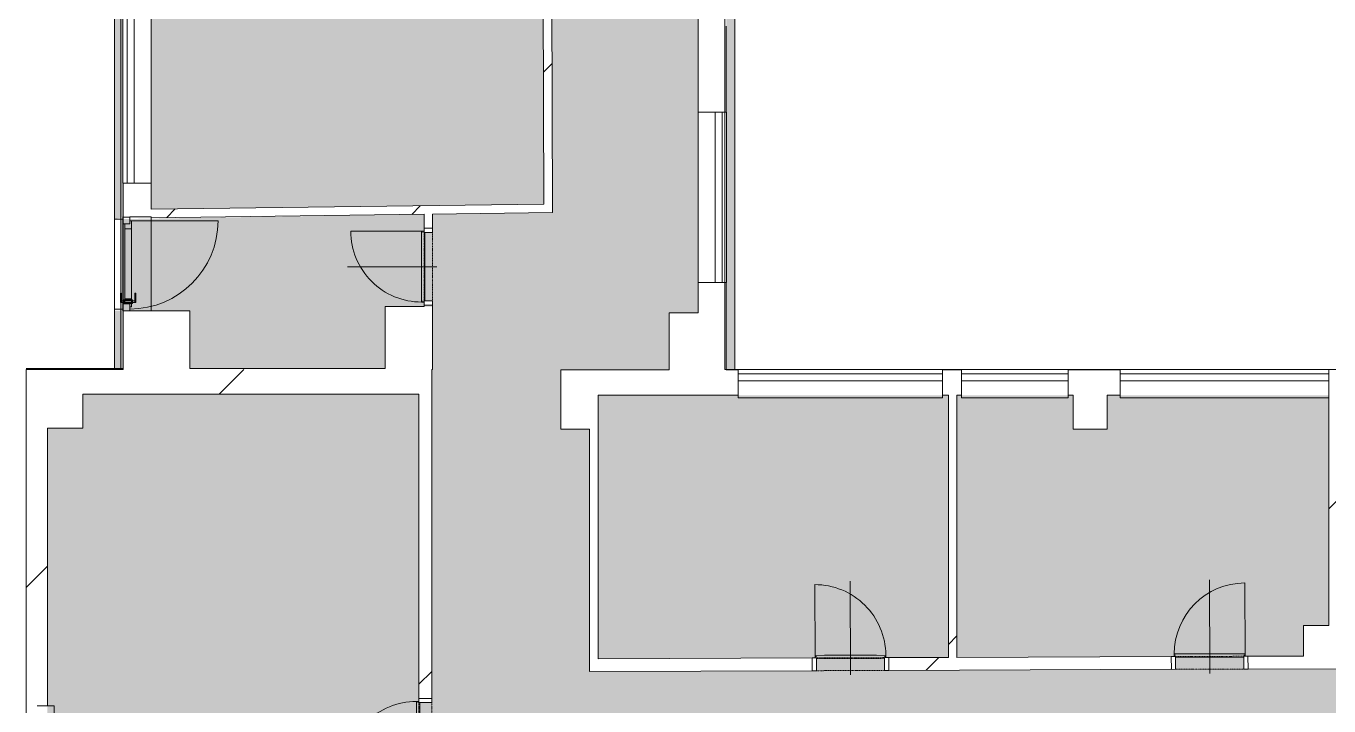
# Model space of a CAD drawing. Header units: millimetres. Extents: x 46521 to 262603, y -45352 to 20466.
# Drawn here: x 127198 to 142488, y -20089 to -12112 of the extents above; entities that cross this region are included whole.
import ezdxf

# ---------------------------------------------------------------- set-up
doc = ezdxf.new("R2010")
doc.units = ezdxf.units.MM
doc.linetypes.add('Čerchovaná se dvěma tečkami', pattern=[2.59, 1, -0.53, 0, -0.53, 0, -0.53])
for name, color, linetype, lineweight in [('A-DETL-GENF', 92, 'Continuous', 13), ('A-DETL-THIN', 151, 'Continuous', 13), ('A-DOOR', 31, 'Continuous', 13), ('A-DOOR-FRAM', 31, 'Continuous', 9), ('A-FLOR', 192, 'Continuous', 13), ('A-GENM', 13, 'Continuous', 13), ('A-GLAZ', 151, 'Continuous', 13), ('A-GLAZ-SILL', 1, 'Continuous', 13), ('A-WALL', 113, 'Continuous', 13), ('A-WALL-PATT', 111, 'Continuous', 9), ('S-COLS', 52, 'Continuous', 13)]:
    doc.layers.add(name, color=color, linetype=linetype, lineweight=lineweight)
pattern_1 = [(45, (128653, 0), (-7184.2, 7184.2), []), (45, (131527, -3e-12), (-7184.2, 7184.2), []), (45, (137274, -7e-12), (-4310.5, 10058), [4064, -2032, 67.1, -1964.9])]
pattern_2 = [(45, (128653, 0), (-7184, 7184), []), (45, (131527, 0), (-7184, 7184), []), (45, (137274, 0), (-4310.5, 10058), [4064, -2032, 67, -1965])]

# ---------------------------------------------------------------- blocks, each defined once
blk = doc.blocks.new('OKNO_4k_ - OKNO_4k_4000x1460-1966617-Mapka _ závislý 15')
at = {"layer": 'A-GLAZ', "lineweight": 9}
for p, q in [((-2000, 166), (2000, 166)), ((-2000, 115), (-2000, 166)), ((2000, 166), (2000, 115)), ((2000, 115), (-2000, 115)), ((-2000, 115), (2000, 115)), ((-2000, 35), (-2000, 115)), ((2000, 35), (-2000, 35)), ((2000, 115), (2000, 35))]:
    blk.add_line(p, q, dxfattribs=at)
blk = doc.blocks.new('OKNO_dvere vchod_1k_nadsvetlik - vstupni dvere 1100_2435-971794-Mapka _ závislý 15')
at = {"layer": 'A-GLAZ', "lineweight": 9}
for p, q in [((-995, -85), (-995, 950)), ((-1040, -85), (-960, -85)), ((-1040, -165), (-1040, -85)), ((-995, -65), (-900, -65)), ((-995, -85), (-995, -65)), ((-995, -65), (-995, -85)), ((-900, -65), (-995, -65)), ((-960, -85), (-995, -85)), ((-960, -145), (-960, -85)), ((-960, -85), (-960, -165)), ((-900, -145), (-960, -145)), ((-900, -65), (-900, -145)), ((-80, -65), (-900, -65)), ((-900, -145), (-80, -145)), ((-147, -15), (-37, -15)), ((-37, -15), (-147, -15)), ((-147, -15), (-147, -28)), ((-147, -28), (-147, -15)), ((-147, -28), (-37, -28)), ((-37, -28), (-147, -28)), ((-80, -65), (15, -65)), ((-80, -145), (-80, -65)), ((15, -65), (-80, -65)), ((-20, -145), (-80, -145)), ((-70, -55), (-70, -155)), ((-24, -55), (-70, -55)), ((-24, -55), (-70, -55)), ((-24, -55), (-70, -55)), ((-24, -55), (-70, -55)), ((-57, -28), (-57, -182)), ((-37, -28), (-57, -28)), ((-37, -28), (-57, -28)), ((-51, -55), (-43, -55)), ((-51, -55), (-43, -55)), ((-37, -15), (-37, -28)), ((-37, -15), (-37, -28)), ((-37, -182), (-37, -28)), ((-24, -155), (-24, -55)), ((-24, -84), (-24, -55)), ((15, -85), (-20, -85)), ((-20, -85), (-20, -145)), ((-20, -85), (60, -85)), ((-20, -165), (-20, -85)), ((15, -65), (15, -85)), ((15, -65), (15, -85)), ((60, -85), (60, -165)), ((-1040, -164), (-1035, -164)), ((-1040, -166), (-1040, -164)), ((-960, -165), (-1040, -165)), ((-1035, -166), (-1040, -166)), ((-1035, -164), (-1035, -166)), ((-960, -165), (-20, -165)), ((-147, -182), (-37, -182)), ((-37, -182), (-147, -182)), ((-147, -195), (-147, -182)), ((-147, -182), (-147, -195)), ((-147, -195), (-37, -195)), ((-37, -195), (-147, -195)), ((-70, -155), (-24, -155)), ((-70, -155), (-24, -155)), ((-70, -155), (-24, -155)), ((-70, -155), (-24, -155)), ((-57, -182), (-37, -182)), ((-57, -182), (-37, -182)), ((-43, -155), (-51, -155)), ((-43, -155), (-51, -155)), ((-37, -182), (-37, -195)), ((-37, -182), (-37, -195)), ((60, -165), (-20, -165)), ((55, -164), (60, -164)), ((55, -166), (55, -164)), ((60, -166), (55, -166)), ((60, -164), (60, -166))]:
    blk.add_line(p, q, dxfattribs=at)
blk.add_arc((-995, -85), 1035, 360, 90, dxfattribs=at)
at = {"layer": 'A-GLAZ-SILL', "lineweight": 9}
blk.add_line((-1040, 165), (60, 165), dxfattribs=at)
blk = doc.blocks.new('DVERE_1k_oblozka - DD03_01_800x1970_koupelna-1549491-Mapka _ závislý 15')
at = {"layer": 'A-DOOR', "lineweight": 9}
for p, q in [((-450, 53), (-400, 53)), ((-450, -47), (-450, 53)), ((-400, 53), (-400, -47)), ((0, 103), (0, -947)), ((400, 53), (450, 53)), ((400, -47), (400, 53)), ((450, 53), (450, -47)), ((-400, -47), (-450, -47)), ((-415, -47), (-415, -907)), ((-415, -62), (-400, -62)), ((-415, -77), (-415, -62)), ((415, -77), (-415, -77)), ((-400, -37), (400, -37)), ((305, -77), (-305, -77)), ((450, -47), (400, -47)), ((400, -62), (415, -62)), ((415, -77), (415, -47)), ((415, -62), (415, -77))]:
    blk.add_line(p, q, dxfattribs=at)
at = {"layer": 'A-DOOR', "linetype": 'Čerchovaná se dvěma tečkami', "lineweight": 9}
for p, q in [((-400, 53), (400, 53)), ((-400, -47), (400, -47))]:
    blk.add_line(p, q, dxfattribs=at)
at = {"layer": 'A-DOOR', "lineweight": 9}
blk.add_arc((-415, -77), 830, 270, 0, dxfattribs=at)
at = {"layer": 'A-DOOR-FRAM'}
for p, q in [((-450, 53), (-400, 53)), ((-400, 53), (-400, -47)), ((400, -47), (400, 53)), ((450, 53), (400, 53)), ((-400, -47), (-450, -47)), ((400, -47), (450, -47))]:
    blk.add_line(p, q, dxfattribs=at)
blk = doc.blocks.new('DVERE_1k_oblozka - DD03_01_800x1970_koupelna-1549493-Mapka _ závislý 15')
at = {"layer": 'A-DOOR', "lineweight": 9}
for p, q in [((-415, 72), (-415, 932)), ((0, -128), (0, 972)), ((-400, 72), (-450, 72)), ((-450, 72), (-450, -78)), ((415, 102), (-415, 102)), ((-415, 102), (-415, 87)), ((-415, 87), (-400, 87)), ((-400, -78), (-400, 72)), ((-400, 62), (400, 62)), ((305, 102), (-305, 102)), ((400, 87), (415, 87)), ((450, 72), (400, 72)), ((400, 72), (400, -78)), ((415, 87), (415, 102)), ((415, 102), (415, 72)), ((450, -78), (450, 72)), ((-450, -78), (-400, -78)), ((400, -78), (450, -78))]:
    blk.add_line(p, q, dxfattribs=at)
at = {"layer": 'A-DOOR', "linetype": 'Čerchovaná se dvěma tečkami', "lineweight": 9}
for p, q in [((-400, 72), (400, 72)), ((-400, -78), (400, -78))]:
    blk.add_line(p, q, dxfattribs=at)
at = {"layer": 'A-DOOR', "lineweight": 9}
blk.add_arc((-415, 102), 830, 360, 90, dxfattribs=at)
at = {"layer": 'A-DOOR-FRAM'}
for p, q in [((-400, 72), (-450, 72)), ((-400, -78), (-400, 72)), ((400, 72), (400, -78)), ((400, 72), (450, 72)), ((-450, -78), (-400, -78)), ((450, -78), (400, -78))]:
    blk.add_line(p, q, dxfattribs=at)
blk = doc.blocks.new('DVERE_1k_oblozka - DD03_01_800x1970_koupelna-1549494-Mapka _ závislý 15')
at = {"layer": 'A-DOOR', "lineweight": 9}
for p, q in [((-450, 78), (-400, 78)), ((-450, -72), (-450, 78)), ((-400, 78), (-400, -72)), ((0, 128), (0, -972)), ((400, 78), (450, 78)), ((400, -72), (400, 78)), ((450, 78), (450, -72)), ((-400, -72), (-450, -72)), ((-415, -72), (-415, -932)), ((-415, -87), (-400, -87)), ((-415, -102), (-415, -87)), ((415, -102), (-415, -102)), ((-400, -62), (400, -62)), ((305, -102), (-305, -102)), ((450, -72), (400, -72)), ((400, -87), (415, -87)), ((415, -102), (415, -72)), ((415, -87), (415, -102))]:
    blk.add_line(p, q, dxfattribs=at)
at = {"layer": 'A-DOOR', "linetype": 'Čerchovaná se dvěma tečkami', "lineweight": 9}
for p, q in [((-400, 78), (400, 78)), ((-400, -72), (400, -72))]:
    blk.add_line(p, q, dxfattribs=at)
at = {"layer": 'A-DOOR', "lineweight": 9}
blk.add_arc((-415, -102), 830, 270, 0, dxfattribs=at)
at = {"layer": 'A-DOOR-FRAM'}
for p, q in [((-450, 78), (-400, 78)), ((-400, 78), (-400, -72)), ((400, -72), (400, 78)), ((450, 78), (400, 78)), ((-400, -72), (-450, -72)), ((400, -72), (450, -72))]:
    blk.add_line(p, q, dxfattribs=at)
blk = doc.blocks.new('parapet s nosem_vnitní - parapet s nosem_vnitní-V80-Mapka _ závislý 15')
at = {"layer": 'A-GENM', "lineweight": 9}
for p, q in [((-450, -190), (-450, 0)), ((450, 0), (450, -190)), ((-450, -190), (-450, -200)), ((-450, -200), (450, -200)), ((-450, -200), (450, -200)), ((450, -200), (450, -190))]:
    blk.add_line(p, q, dxfattribs=at)
blk = doc.blocks.new('parapet s nosem_vnitní - parapet s nosem_vnitní-1280328-Mapka _ závislý 15')
at = {"layer": 'A-GENM', "lineweight": 9}
for p, q in [((-2000, -190), (-2000, 0)), ((2000, 0), (2000, -190)), ((-2000, -190), (-2000, -200)), ((-2000, -200), (2000, -200)), ((-2000, -200), (2000, -200)), ((2000, -200), (2000, -190))]:
    blk.add_line(p, q, dxfattribs=at)
blk = doc.blocks.new('OKNO_2k_ - OKNO_2k_2000 x 1500-1963725-Mapka _ závislý 15')
at = {"layer": 'A-GLAZ', "lineweight": 9}
for p, q in [((-1000, -35), (1000, -35)), ((-1000, -115), (-1000, -35)), ((-1000, -115), (1000, -115)), ((-1000, -166), (-1000, -115)), ((1000, -115), (-1000, -115)), ((1000, -35), (1000, -115)), ((1000, -115), (1000, -166)), ((1000, -166), (-1000, -166))]:
    blk.add_line(p, q, dxfattribs=at)
blk = doc.blocks.new('parapet s nosem_vnitní - parapet s nosem_vnitní-1280325-Mapka _ závislý 15')
at = {"layer": 'A-GENM', "lineweight": 9}
for p, q in [((1000, 200), (-1000, 200)), ((-1000, 200), (-1000, 190)), ((1000, 200), (-1000, 200)), ((-1000, 0), (-1000, 190)), ((1000, 190), (1000, 200)), ((1000, 190), (1000, 0))]:
    blk.add_line(p, q, dxfattribs=at)
blk = doc.blocks.new('OKNO_2k_ - OKNO_2k_2400 x 1500-2131140-Mapka _ závislý 15')
at = {"layer": 'A-GLAZ', "lineweight": 9}
for p, q in [((-1200, -20), (1200, -20)), ((-1200, -100), (-1200, -20)), ((-1200, -100), (1200, -100)), ((-1200, -151), (-1200, -100)), ((1200, -100), (-1200, -100)), ((1200, -151), (-1200, -151)), ((1200, -20), (1200, -100)), ((1200, -100), (1200, -151))]:
    blk.add_line(p, q, dxfattribs=at)
blk = doc.blocks.new('parapet s nosem_vnitní - parapet s nosem_vnitní-V115-Mapka _ závislý 15')
at = {"layer": 'A-GENM', "lineweight": 9}
for p, q in [((1200, 200), (-1200, 200)), ((-1200, 200), (-1200, 190)), ((1200, 200), (-1200, 200)), ((-1200, 0), (-1200, 190)), ((1200, 190), (1200, 200)), ((1200, 190), (1200, 0))]:
    blk.add_line(p, q, dxfattribs=at)
blk = doc.blocks.new('OKNO_1k - OKNO_1k_1250 x 1500-2034291-Mapka _ závislý 15')
at = {"layer": 'A-GLAZ', "lineweight": 9}
for p, q in [((-625, -20), (625, -20)), ((-625, -100), (-625, -20)), ((-625, -100), (625, -100)), ((-625, -151), (-625, -100)), ((625, -100), (-625, -100)), ((625, -151), (-625, -151)), ((625, -20), (625, -100)), ((625, -100), (625, -151))]:
    blk.add_line(p, q, dxfattribs=at)
blk = doc.blocks.new('parapet s nosem_vnitní - parapet s nosem_vnitní-1349156-Mapka _ závislý 15')
at = {"layer": 'A-GENM', "lineweight": 9}
for p, q in [((625, 200), (-625, 200)), ((-625, 200), (-625, 190)), ((625, 200), (-625, 200)), ((-625, 0), (-625, 190)), ((625, 190), (625, 200)), ((625, 190), (625, 0))]:
    blk.add_line(p, q, dxfattribs=at)
blk = doc.blocks.new('OKNO_2k_ - OKNO_2k_2450 x 1500-2030607-Mapka _ závislý 15')
at = {"layer": 'A-GLAZ', "lineweight": 9}
for p, q in [((-1225, -20), (1225, -20)), ((-1225, -100), (-1225, -20)), ((-1225, -100), (1225, -100)), ((-1225, -151), (-1225, -100)), ((1225, -100), (-1225, -100)), ((1225, -151), (-1225, -151)), ((1225, -20), (1225, -100)), ((1225, -100), (1225, -151))]:
    blk.add_line(p, q, dxfattribs=at)
blk = doc.blocks.new('parapet s nosem_vnitní - parapet s nosem_vnitní-2030596-Mapka _ závislý 15')
at = {"layer": 'A-GENM', "lineweight": 9}
for p, q in [((1225, 200), (-1225, 200)), ((-1225, 200), (-1225, 190)), ((1225, 200), (-1225, 200)), ((-1225, 0), (-1225, 190)), ((1225, 190), (1225, 200)), ((1225, 190), (1225, 0))]:
    blk.add_line(p, q, dxfattribs=at)

msp = doc.modelspace()

# ---------------------------------------------------------------- hatches: boundary and pattern name
at = {"layer": 'A-DETL-GENF', "lineweight": 9}
h = msp.add_hatch(color=1, dxfattribs=at)
h.paths.add_polyline_path([(127367.8, -28962.3), (127367.8, -27933.8), (127197.8, -27933.8), (127197.8, -28962.3)])
h.paths.add_polyline_path([(139722.8, -28962.3), (139722.8, -27933.8), (133462.8, -27933.8), (133462.8, -27115.5), (133602.8, -27115.5), (133602.8, -26157.5), (127447.8, -26157.5), (127447.8, -27300), (127902.8, -27300), (127902.8, -27933.8), (127617.8, -27933.8), (127617.8, -28962.3), (135744.7, -28962.3)])
h.paths.add_polyline_path([(145412.5, -28962.3), (145412.5, -27933.8), (140022.8, -27933.8), (140022.8, -28962.3), (143960.8, -28962.3)])
h.paths.add_polyline_path([(173695.3, -17205.8), (173695.3, -17200.8), (173395.3, -17205.8)])
h.paths.add_polyline_path([(171007.3, -17205.8), (171007.3, -17520.8), (170687.3, -17520.8), (170687.3, -17205.8)])
h.paths.add_polyline_path([(168132.7, -10581.5), (168132.7, -10577.1), (167732.7, -10577.1)])
h.paths.add_polyline_path([(155258, -28812.5), (157502, -28812.5), (157502, -28417.5), (157902, -28417.5), (157902, -28812.5), (160396.5, -28812.5), (160396.5, -24292.5), (160496.5, -24292.5), (160496.5, -28812.5), (163496.5, -28812.5), (163496.5, -28277.5), (163596.5, -28277.5), (163596.5, -27406.7), (163471.5, -27406.7), (163471.5, -22812.5), (161416.5, -22812.5), (161416.5, -22712.5), (162444, -22712.5), (162444, -22544.8), (162669, -22544.8), (162669, -22712.5), (163471.5, -22712.5), (163471.5, -22382.3), (164125.8, -22382.3), (164125.8, -22532.3), (163596.5, -22532.3), (163596.5, -27156.7), (166781.5, -27156.7), (166781.5, -22532.3), (164925.8, -22532.3), (164925.8, -22382.3), (165345.8, -22382.3), (165345.8, -20532.3), (164901.8, -20532.3), (164901.8, -20432.3), (169916.8, -20432.3), (169916.8, -19232.3), (169556.8, -19232.3), (169556.8, -19132.3), (170166.8, -19132.3), (170166.8, -19579.6), (172306.8, -19579.6), (172306.8, -19829.6), (173106.8, -19829.6), (173106.8, -19579.6), (175246.8, -19579.6), (175246.8, -19829.6), (176146.8, -19829.6), (176146.8, -19579.6), (177390.3, -19579.6), (177390.3, -17452.4), (177012, -17455.7), (177009.8, -17205.8), (176442.8, -17205.8), (176442.8, -17500.8), (176142.8, -17500.8), (176142.8, -17205.8), (173695.3, -17205.8), (173695.3, -17500.8), (173395.3, -17500.8), (173395.3, -17205.8), (170121.8, -17205.8), (170121.8, -17957.1), (168290.6, -17957.1), (168290.6, -17269.7), (167152.7, -17269.7), (167152.7, -17944.7), (167052.7, -17944.7), (167052.7, -17169.7), (167582.7, -17169.7), (167582.7, -13702.1), (167732.7, -13702.1), (167732.7, -16585.8), (168132.7, -16585.8), (168132.7, -16955.8), (169444.9, -16955.8), (169383.4, -12682.4), (168502.7, -12686.3), (168502.3, -12586.6), (169402.8, -12582.3), (169383.4, -10573), (168132.7, -10584.2), (168132.7, -10977.1), (167732.7, -10977.1), (167732.7, -12590.2), (167902.3, -12590.9), (167902.3, -12689.4), (167732.7, -12690.9), (167732.7, -12902.1), (167582.7, -12902.1), (167582.7, -12690.9), (167193.5, -12690.9), (167193.1, -12592.8), (167582.7, -12590.2), (167582.7, -10585.2), (167412.5, -10577.1), (167411.4, -10406.4), (167361.3, -10392.4), (167360.9, -10372.1), (165711.1, -10372.1), (165710.9, -10417.9), (165661.4, -10418.2), (165662.6, -10598.2), (165231.8, -10622.1), (165263.6, -12601.9), (165717.1, -12599.7), (165717.6, -12699.7), (165263.6, -12701.9), (165333.5, -17272.1), (163868.4, -17272.1), (163868.4, -17972.1), (163458.4, -17972.1), (163458.4, -17272.1), (163368.4, -17272.1), (163368.4, -17172.1), (165231.9, -17172.1), (165131.5, -10601.8), (162140.3, -10622.1), (162140.3, -11022.1), (161740.3, -11022.1), (161740.3, -16631.1), (162160.3, -16631.1), (162160.3, -17172.1), (162568.4, -17172.1), (162568.4, -17272.1), (162488.4, -17272.1), (162488.4, -20886.6), (160607.8, -20879.4), (160608.4, -20729.2), (162388.4, -20729.4), (162388.4, -17272.1), (161740.3, -17272.1), (161740.3, -17584.7), (157923.4, -17584.7), (157923.4, -20718.5), (159708.4, -20725.4), (159707.8, -20875.6), (156716.9, -20863.7), (156717.5, -20713.7), (157823.4, -20713.9), (157823.4, -17584.7), (154599.3, -17584.7), (154599.3, -20705.3), (155817.5, -20710.1), (155816.9, -20860.1), (154299.3, -20854.1), (154299.3, -20036.3), (153666.8, -20036.3), (153666.8, -20245.5), (153386.7, -20235.7), (153390.1, -20135.8), (153566.8, -20135.8), (153566.8, -19936.3), (154499.3, -19936.3), (154499.3, -17584.7), (151963.5, -17584.7), (151963.5, -18746.3), (152445.7, -18746.3), (152409.8, -20101.5), (152590.6, -20107.8), (152587.1, -20207.8), (151910.7, -20184.2), (151946.1, -18846.3), (151679.3, -18846.3), (151679.3, -18746.3), (151863.5, -18746.3), (151863.5, -16829.6), (150153.5, -16829.6), (150153.5, -18186.3), (150784.6, -18186.3), (150784.6, -18746.3), (151079.3, -18746.3), (151079.3, -18846.3), (150784.6, -18846.3), (150784.6, -19546.3), (148182.6, -19546.3), (148182.6, -15711.9), (148282.6, -15711.9), (148282.6, -16229.6), (149312.6, -16229.6), (149312.6, -15869.6), (149412.6, -15869.6), (149412.6, -16679.6), (151453.5, -16679.6), (151453.5, -15947.1), (150510.1, -15947.1), (150510.1, -15711.9), (150610.1, -15711.9), (150610.1, -15847.1), (151553.5, -15852.6), (151553.5, -16679.6), (151863.5, -16679.6), (151863.5, -15010.1), (150610.1, -15010.1), (150610.1, -15111.9), (150510.1, -15111.9), (150510.1, -15010.1), (148282.6, -15010.1), (148282.6, -15111.9), (148182.6, -15111.9), (148182.6, -14801.9), (148282.6, -14801.9), (148282.6, -14910.1), (150510.1, -14910.1), (150510.1, -14700.1), (150610.1, -14717.2), (150610.1, -14910.1), (151863.5, -14910.1), (151863.5, -13920.1), (150610.1, -13920.1), (150610.1, -14100.1), (150510.1, -14100.1), (150510.1, -13920.1), (148282.6, -13920.1), (148282.6, -14201.9), (148182.6, -14201.9), (148182.6, -11677.5), (146845.7, -11677.5), (146845.7, -18362.5), (146895.7, -18362.5), (146895.7, -19013.3), (146510.4, -19013.3), (146510.4, -18913.3), (146745.7, -18913.3), (146745.7, -18362.5), (146695.7, -18343.3), (146690.5, -16403.3), (145815.3, -16403.3), (145815.3, -16443.3), (145480.7, -16443.3), (145480.7, -18243.3), (145560.7, -18243.3), (145560.7, -18913.3), (145710.4, -18913.3), (145710.4, -19013.3), (144688.5, -19013.3), (144688.5, -18913.3), (145460.7, -18913.3), (145460.7, -18343.3), (145380.7, -18343.3), (145380.7, -16443.3), (142638.5, -16443.3), (142638.5, -18913.3), (143988.5, -18913.3), (143988.5, -19013.3), (142638.5, -19013.3), (142638.5, -19651.8), (141489, -19656.1), (141489, -19506.1), (142188.5, -19503.5), (142188.5, -19143.3), (142488.5, -19143.3), (142488.5, -16443.3), (139885.3, -16443.3), (139885.3, -16843.3), (139485.3, -16843.3), (139485.3, -16443.3), (138122.6, -16443.3), (138122.6, -19518.9), (140688.4, -19509.3), (140688.4, -19659.2), (137273.2, -19671.9), (137272.6, -19522.1), (138022.6, -19518.9), (138022.6, -16443.3), (133910.3, -16443.3), (133910.3, -19534.9), (136472.6, -19525.3), (136473.2, -19675.1), (133810.3, -19685.2), (133810.3, -16843.3), (133475.3, -16843.3), (133475.3, -16143.3), (134746, -16140.2), (134746, -15478.3), (135086, -15478.3), (135086, -9996.2), (134676, -9996.2), (134676, -9446.2), (135086, -9446.2), (135086, -6966.2), (134656, -6966.2), (134656, -6451.2), (135086, -6451.2), (135086, -3625), (134396, -3625), (134396, -3525), (135086, -3525), (135086, -886.8), (134553.2, -886.8), (134553.2, -431.8), (129101, -431.8), (129101, -871.8), (128666, -890.9), (128666, -6443.2), (129086, -6443.2), (129086, -6963.2), (128666, -6963.2), (128666, -9240.2), (133259.4, -9183.6), (133259.4, -5995), (133348.8, -5994.7), (133363, -10326.7), (133263.2, -10327.1), (133259.4, -9283.6), (129101, -9340.2), (129101, -9908.2), (128666, -9908.2), (128666, -14261), (133276, -14199.3), (133266, -11127.1), (133365.8, -11126.7), (133376, -14299.3), (131969, -14319.1), (131969, -14534.9), (131869, -14534.9), (131869, -14319.1), (128311, -14376.8), (128311, -15446.9), (128335, -15451.8), (128336, -15451.8), (129121, -15451.8), (129121, -16130), (131414.1, -16130), (131414.1, -15402.4), (131969, -15402.4), (131959.1, -20050), (131809.1, -20050), (131809.1, -16430), (127862.8, -16430), (127862.8, -16830), (127447.8, -16830), (127447.8, -21265), (131809.1, -21265), (131809.1, -20850), (131959.1, -20850), (131959.1, -21265), (132302.8, -21265), (132302.8, -21415), (130652.2, -21415), (130652.2, -21575), (130552.2, -21575), (130552.2, -21415), (127862.8, -21415), (127862.8, -21665), (127447.8, -21665), (127467.4, -25857.5), (130552.2, -25857.5), (130552.2, -22375), (130652.2, -22375), (130652.2, -25857.5), (133802.8, -25857.5), (133802.8, -21415), (133102.8, -21415), (133102.8, -21265), (133902.8, -21265), (133902.8, -21571.7), (135324.2, -21563.2), (135324.8, -21662.9), (133902.8, -21671.7), (133902.8, -27683.8), (136902.8, -27683.8), (136902.8, -21653.1), (136124.8, -21653.1), (136124.2, -21557.9), (138404.1, -21543.7), (138404.1, -21643.7), (137002.8, -21653.1), (137002.8, -27683.8), (139802.8, -27683.8), (139802.8, -24224.3), (139902.8, -24224.3), (139902.8, -27683.8), (142702.8, -27683.8), (142702.8, -21617), (139902.8, -21635.1), (139902.8, -23424.3), (139802.8, -23424.3), (139802.8, -21635.1), (139204.7, -21634.4), (139204.8, -21538.8), (139521, -21529.8), (139521, -21212), (140021, -21212), (140021, -21533.7), (145462.5, -21499.9), (145462.5, -20299.4), (145562.5, -20299.4), (145562.5, -22382.5), (151605.7, -22382.5), (151605.7, -21322.5), (151525.7, -21322.5), (151525.7, -21222.5), (151955.7, -21222.5), (151955.7, -22712.5), (152199.6, -22712.5), (152176.9, -22812.5), (151605.7, -22812.5), (151605.7, -28812.5), (154699.6, -28812.5), (154699.6, -22812.5), (152999.6, -22812.5), (152999.6, -22712.5), (155819.6, -22712.5), (155819.6, -22812.5), (154799.6, -22812.5), (154799.6, -28812.5)])
h.paths.add_polyline_path([(142802.8, -27683.8), (145499.6, -27683.8), (145499.6, -27206.6), (145899.6, -27206.6), (145899.6, -24439.4), (145462.5, -24439.4), (145462.5, -21599.9), (142802.8, -21617), (142802.8, -26071.5)])
h.paths.add_polyline_path([(169916.8, -27156.7), (169916.8, -22765.8), (169501.8, -22765.8), (169501.8, -22365.8), (169916.8, -22365.8), (169916.8, -20532.3), (165445.8, -20532.3), (165445.8, -22382.3), (166906.5, -22382.3), (166906.5, -27156.7), (168609.2, -27156.7)])
h.paths.add_polyline_path([(150664.6, -25319.4), (150679.6, -25069.4), (151255.7, -25069.4), (151255.7, -22712.5), (151605.7, -22712.5), (151605.7, -22482.5), (145562.5, -22482.5), (145562.5, -24339.4), (146149.6, -24339.4), (146149.6, -25069.4), (146689.6, -25069.4), (146689.6, -25319.4), (147589.6, -25319.4), (147589.6, -25069.4), (149779.6, -25069.4), (149779.6, -25319.4)])
h.paths.add_polyline_path([(160496.5, -23492.5), (160396.5, -23492.5), (160393.1, -22812.5), (159196.5, -22812.5), (159196.5, -23462.5), (159096.5, -23462.5), (159096.5, -22812.5), (159046.5, -22812.5), (159046.5, -22712.5), (160616.5, -22712.5), (160616.5, -22812.5), (160496.5, -22812.5), (160496.5, -23442.5)])
h.paths.add_polyline_path([(158196.5, -22812.5), (156619.6, -22812.5), (156619.6, -22712.5), (157432.1, -22712.5), (157432.1, -22362.5), (157932.1, -22362.5), (157932.1, -22712.5), (158246.5, -22712.5), (158246.5, -22812.5)])
h.paths.add_polyline_path([(150925.7, -21322.5), (146640.7, -21322.5), (146640.7, -21222.5), (150925.7, -21222.5)])
h.paths.add_polyline_path([(152309.9, -20098), (152343, -18846.3), (152046.1, -18846.3), (152013.3, -20087.7), (152176.9, -20093.4)])
h.paths.add_polyline_path([(148282.6, -19446.3), (149384.6, -19446.3), (149384.6, -19286.3), (149484.6, -19286.3), (149484.6, -19446.3), (150684.6, -19446.3), (150684.6, -18286.3), (149484.6, -18286.3), (149484.6, -18686.3), (149384.6, -18686.3), (149384.6, -18286.3), (148282.6, -18286.3), (148282.6, -19356.3)])
h.paths.add_polyline_path([(168089.4, -19232.3), (165261.8, -19232.3), (165261.8, -19132.3), (168756.8, -19132.3), (168756.8, -19232.3), (168390.6, -19232.3)])
h.paths.add_polyline_path([(149853.5, -18186.3), (149853.5, -16779.6), (149312.6, -16779.6), (149312.6, -16329.6), (148282.6, -16329.6), (148282.6, -18186.3), (149484.6, -18186.3)])
h.paths.add_polyline_path([(168609.2, -17857.1), (170021.8, -17857.1), (170021.8, -17205.8), (168390.6, -17205.8), (168390.6, -17857.1)])
h.paths.add_polyline_path([(152278.5, -17334.7), (152278.5, -4240.9), (152213.5, -4240.9), (152213.5, -11625.8), (152113.5, -11605.8), (151863.5, -11605.8), (151863.5, -11479.2), (149480.3, -11479.2), (149480.3, -11379.2), (151863.5, -11379.2), (151863.5, -10845.8), (151817.8, -10845.8), (151817.8, -10445.8), (151863.5, -10445.8), (151863.5, -4240.9), (145455.9, -4240.9), (145455.9, -16143.3), (145815.3, -16143.3), (145815.3, -16253.3), (146695.7, -16253.3), (146695.7, -11527.5), (148182.6, -11527.5), (148182.6, -11379.2), (148680.3, -11379.2), (148680.3, -11479.2), (148282.6, -11479.2), (148282.6, -13770.1), (151863.5, -13770.1), (151863.5, -12505.8), (152176.9, -12490.1), (152213.5, -12480.8), (152213.5, -17334.7)])
h.paths.add_polyline_path([(176142.8, -17205.8), (176449.5, -17200.8), (176442.8, -17200.8), (176142.8, -17200.8)])
h.paths.add_polyline_path([(170166.8, -16955.8), (170765.3, -16955.8), (170765.3, -16555.8), (171165.3, -16555.8), (171181.5, -16955.8), (176740.3, -16955.8), (176740.3, -16583.6), (177140.3, -16583.6), (177140.3, -10920.5), (176740.3, -10920.5), (176740.3, -10523.2), (171153.3, -10564.9), (171153.3, -11196.4), (171059.2, -11196.3), (171056.9, -10951.7), (170735.9, -10951.7), (170733.3, -10563.9), (170582.5, -10564.9), (170581.3, -10384.9), (169481.3, -10392.4), (169468.2, -10932.6), (169486.8, -10917.8), (169513, -13547.4), (171080.6, -13507.5), (171080.6, -11997.1), (171166.6, -11997.2), (171165.3, -13605.3), (169513, -13647.4), (169544.9, -16955.8), (170121.8, -16955.8)])
h.paths.add_polyline_path([(145105.9, -16143.3), (145105.9, -16140), (143960.8, -16143.3)])
h.paths.add_polyline_path([(131959.1, -15384.9), (131869, -15384.9), (131869.1, -15334.9), (131969, -15334.9), (131969, -15384.9)])
h.paths.add_polyline_path([(133246.2, -5195), (133240.7, -3525), (133596, -3525), (133596, -3625), (133341, -3625), (133341, -5194.7)])
at = {"layer": 'A-WALL-PATT'}
h = msp.add_hatch(color=41, dxfattribs=at)
h.paths.add_polyline_path([(128286, -16130), (128336, -16130), (128335, -15451.8), (128236, -15451.8), (128236, -16130)])
h.paths.add_polyline_path([(128236, -14376.8), (128336, -14351.8), (128335, -101.8), (128236, -101.8), (128236, -14351.8)])
h = msp.add_hatch(dxfattribs=at)
h.set_pattern_fill('FP_30', color=256, angle=45, style=0, pattern_type=2)
h.set_pattern_definition(pattern_1)
h.paths.add_polyline_path([(128336, -16130), (128666, -16130), (128666, -15451.8), (128336, -15451.8)])
h.paths.add_polyline_path([(128336, -14351.8), (128666, -14351.8), (128666, -101.8), (128336, -101.8), (128336, -1531.8), (128664.7, -1531.8), (128656, -3531.8), (128336, -3531.8), (128336, -4331.8), (128664.7, -4331.8), (128656, -6331.8), (128336, -6331.8), (128336, -7131.8), (128664.7, -7131.8), (128656, -9131.8), (128336, -9131.8), (128336, -9956.8), (128665.7, -9956.8), (128656, -13956.8), (128336, -13956.8), (128336, -14261)])
msp.add_hatch(color=41, dxfattribs=at).paths.add_polyline_path([(135416, -16143.3), (135516, -16143.3), (135516, -101.8), (135416, -101.8), (135416, -15852.6)])
h = msp.add_hatch(dxfattribs=at)
h.set_pattern_fill('FP_32', color=256, angle=45, style=0, pattern_type=2)
h.set_pattern_definition(pattern_1)
h.paths.add_polyline_path([(135086, -16143.3), (135416, -16143.3), (135416, -15121.6), (135087.3, -15121.6), (135096, -13121.6), (135416, -13121.6), (135416, -12111.6), (135087.3, -12111.6), (135096, -10111.6), (135416, -10111.6), (135416, -9111.6), (135087.3, -9111.6), (135101.1, -7111.6), (135416, -7111.6), (135416, -6101.6), (135087.3, -6101.6), (135096, -4101.6), (135416, -4101.6), (135416, -431.8), (135086, -431.8), (135086, -15852.6)])
h = msp.add_hatch(dxfattribs=at)
h.set_pattern_fill('FP_33', color=256, angle=45, style=0, pattern_type=2)
h.set_pattern_definition([(45.19, (128653, 0), (-7208, 7160.4), []), (45.19, (131527, 10), (-7208, 7160.4), []), (45.19, (137274, 29), (-4344, 10043.6), [4064, -2032, 67, -1965])])
h.paths.add_polyline_path([(133276, -14200.6), (133376, -14199.3), (133365.8, -11176.7), (133266, -11177.1), (133276, -14199.3)])
h.paths.add_polyline_path([(133263, -10277.1), (133363, -10276.7), (133348.8, -6044.7), (133249, -6045), (133263, -10276.7)])
h.paths.add_polyline_path([(133246, -5145), (133346, -5144.7), (133341, -3625), (133241, -3625), (133246, -5144.7)])
h = msp.add_hatch(dxfattribs=at)
h.set_pattern_fill('FP_34', color=256, angle=45, style=0, pattern_type=2)
h.set_pattern_definition([(45.75, (128653, 0), (-7278, 7089.5), []), (45.75, (131527, 38), (-7278, 7089.5), []), (45.75, (137274, 113), (-4442, 10000.6), [4064, -2032, 67, -1965])])
h.paths.add_polyline_path([(128666, -14361), (133376.3, -14299.3), (133376, -14199.3), (128666, -14261), (128666, -14351.8)])
h = msp.add_hatch(dxfattribs=at)
h.set_pattern_fill('FP_30', color=256, angle=45, style=0, pattern_type=2)
h.set_pattern_definition(pattern_1)
h.paths.add_polyline_path([(131969, -16140), (131959.1, -15386.6), (131869, -15402.4), (131869, -16130), (131959.1, -16140)])
h.paths.add_polyline_path([(131969, -14484.9), (131969, -14317.8), (131869, -14319.1), (131869, -14484.9)])
h = msp.add_hatch(dxfattribs=at)
h.set_pattern_fill('FP_30', color=256, angle=45, style=0, pattern_type=2)
h.set_pattern_definition(pattern_1)
h.paths.add_polyline_path([(131414.1, -16130), (131869.1, -16130), (131869.1, -15402.4), (131414.1, -15402.4)])
h = msp.add_hatch(dxfattribs=at)
h.set_pattern_fill('FP_30', color=256, angle=45, style=0, pattern_type=2)
h.set_pattern_definition(pattern_1)
h.paths.add_polyline_path([(128666, -15451.8), (128666, -16130), (129121, -16130), (129121, -15451.8)])
h = msp.add_hatch(dxfattribs=at)
h.set_pattern_fill('FP_30', color=256, angle=45, style=0, pattern_type=2)
h.set_pattern_definition(pattern_1)
h.paths.add_polyline_path([(135086, -16143.3), (135086, -15478.3), (134746, -15478.3), (134746, -16143.3)])
h = msp.add_hatch(dxfattribs=at)
h.set_pattern_fill('FP_30', color=256, angle=45, style=0, pattern_type=2)
h.set_pattern_definition(pattern_1)
h.paths.add_polyline_path([(127528.5, -16430), (131959.1, -16430), (131959.1, -16140), (127197.8, -16140), (127197.8, -16430), (127447.8, -16430)])
h = msp.add_hatch(dxfattribs=at)
h.set_pattern_fill('FP_30', color=256, angle=45, style=0, pattern_type=2)
h.set_pattern_definition(pattern_1)
h.paths.add_polyline_path([(133810.3, -16843.3), (133825.3, -16843.3), (133810.3, -16143.3), (133475.3, -16143.3), (133475.3, -16843.3), (133690.6, -16843.3)])
h = msp.add_hatch(dxfattribs=at)
h.set_pattern_fill('FP_30', color=256, angle=45, style=0, pattern_type=2)
h.set_pattern_definition(pattern_1)
h.paths.add_polyline_path([(133810.3, -19535.2), (133910.3, -19534.9), (133910.3, -16143.3), (133825.3, -16143.3), (133810.3, -16988)])
h = msp.add_hatch(dxfattribs=at)
h.set_pattern_fill('FP_36', color=256, angle=45, style=0, pattern_type=2)
h.set_pattern_definition(pattern_1)
h.paths.add_polyline_path([(145815.3, -16443.3), (145815.3, -16143.3), (144238.5, -16143.3), (144238.5, -16443.3), (145480.7, -16443.3)])
h.paths.add_polyline_path([(133910.3, -16443.3), (135553.2, -16443.3), (135553.2, -16143.3), (133910.3, -16143.3)])
h.paths.add_polyline_path([(139427.6, -16443.3), (140038.5, -16443.3), (140038.5, -16143.3), (139427.6, -16143.3), (139427.6, -16311.6)])
h.paths.add_polyline_path([(138177.6, -16443.3), (138177.6, -16143.3), (137953.2, -16143.3), (137953.2, -16443.3), (138122.6, -16443.3)])
h.paths.add_polyline_path([(142638.5, -16443.3), (142638.5, -16143.3), (142488.5, -16143.3), (142488.5, -16443.3)])
h = msp.add_hatch(dxfattribs=at)
h.set_pattern_fill('FP_31', color=256, angle=45, style=0, pattern_type=2)
h.set_pattern_definition(pattern_1)
h.paths.add_polyline_path([(127197.8, -27933.8), (127447.8, -27933.8), (127447.8, -22788.8), (127197.8, -22788.8), (127197.8, -27300)])
h.paths.add_polyline_path([(127197.8, -21888.8), (127447.8, -21888.8), (127433.5, -20988.8), (127197.8, -20988.8), (127197.8, -21665)])
h.paths.add_polyline_path([(127247.8, -20088.8), (127447.8, -20088.8), (127447.8, -16430), (127197.8, -16430), (127197.8, -20088.8)])
h = msp.add_hatch(dxfattribs=at)
h.set_pattern_fill('FP_30', color=256, angle=45, style=0, pattern_type=2)
h.set_pattern_definition(pattern_1)
h.paths.add_polyline_path([(127862.8, -16830), (127862.8, -16430), (127447.8, -16430), (127447.8, -16830), (127528.5, -16830)])
h = msp.add_hatch(dxfattribs=at)
h.set_pattern_fill('FP_30', color=256, angle=45, style=0, pattern_type=2)
h.set_pattern_definition(pattern_1)
h.paths.add_polyline_path([(131809.1, -21265), (131959.1, -21265), (131959.1, -20900), (131809.1, -20900)])
h.paths.add_polyline_path([(131959.1, -20000), (131959.1, -16430), (131809.1, -16430), (131809.1, -20000)])
h = msp.add_hatch(dxfattribs=at)
h.set_pattern_fill('FP_30', color=256, angle=45, style=0, pattern_type=2)
h.set_pattern_definition(pattern_1)
h.paths.add_polyline_path([(138022.6, -19519.3), (138122.6, -19518.9), (138122.6, -16443.3), (138022.6, -16443.3), (138022.6, -16988)])
h = msp.add_hatch(dxfattribs=at)
h.set_pattern_fill('FP_30', color=256, angle=45, style=0, pattern_type=2)
h.set_pattern_definition(pattern_1)
h.paths.add_polyline_path([(142488.5, -19652.3), (142638.5, -19651.8), (142638.5, -16443.3), (142488.5, -16465.9), (142488.5, -19651.8)])
h = msp.add_hatch(dxfattribs=at)
h.set_pattern_fill('FP_37', color=256, angle=45, style=0, pattern_type=2)
h.set_pattern_definition([(45.217, (128653, 0), (-7211.4, 7157), []), (45.217, (131527, 11), (-7211.4, 7157), []), (45.22, (137274, 33), (-4348.6, 10041.5), [4064, -2032, 67, -1965])])
h.paths.add_polyline_path([(133810.3, -19685.2), (136423.2, -19675.1), (136422.6, -19525.3), (133810.3, -19535.2), (133810.3, -19675.3)])
h.paths.add_polyline_path([(137323.2, -19671.9), (140639, -19659.3), (140638.4, -19509.3), (137322.6, -19522.1)])
h.paths.add_polyline_path([(141539, -19655.9), (142488.5, -19652.3), (142488.5, -19543.3), (142188.5, -19543.3), (142188.5, -19503.5), (141538.4, -19505.9), (141538.6, -19543.3)])
at = {"layer": 'S-COLS', "lineweight": 9}
h = msp.add_hatch(dxfattribs=at)
h.set_pattern_fill('FP_72', color=256, style=0, pattern_type=2)
h.set_pattern_definition(pattern_2)
h.paths.add_polyline_path([(139485.3, -16843.3), (139885.3, -16843.3), (139885.3, -16443.3), (139485.3, -16443.3)])
h = msp.add_hatch(dxfattribs=at)
h.set_pattern_fill('FP_72', color=256, style=0, pattern_type=2)
h.set_pattern_definition(pattern_2)
h.paths.add_polyline_path([(142488.5, -19543.3), (142488.5, -19143.3), (142188.5, -19143.3), (142188.5, -19543.3)])

# ---------------------------------------------------------------- linework, layer by layer
at = {"layer": 'A-DETL-THIN', "lineweight": 9}
for p, q in [((128311, -86.8), (128311, -16142.3)), ((135398.2, -16140), (135398.2, -86.8)), ((128311, -16142.3), (127197.8, -16142.3)), ((127197.8, -16142.3), (127197.8, -28962.3)), ((145110.9, -16140), (135398.2, -16140))]:
    msp.add_line(p, q, dxfattribs=at)
at = {"layer": 'A-FLOR', "lineweight": 9}
msp.add_line((128236, -16130), (127197.8, -16130), dxfattribs=at)
at = {"layer": 'A-WALL', "color": 40, "lineweight": 9}
for p, q in [((128236, -1.8), (128236, -16130)), ((135516, -16143.3), (135516, -1.8)), ((128335, -14351.8), (128336, -14351.8)), ((128236, -14376.8), (128335, -14376.8)), ((128335, -15431.8), (128236, -15431.8)), ((128336, -15451.8), (128335, -15451.8)), ((128336, -16130), (128336, -15451.8)), ((128236, -16130), (128336, -16130)), ((135416, -16143.3), (135553.2, -16143.3))]:
    msp.add_line(p, q, dxfattribs=at)
at = {"layer": 'A-WALL', "lineweight": 9}
for p, q in [((128666, -14261), (128666, -9908.2)), ((135086, -9996.2), (135086, -15478.3)), ((133266, -11177.1), (133276, -14200.6)), ((133376.3, -14299.3), (133366, -11176.7)), ((135416, -13121.6), (135416, -12111.6)), ((128336, -13956.8), (128336, -14351.8)), ((133276, -14200.6), (128666, -14261)), ((128416, -14351.8), (128666, -14351.8)), ((128666, -14361), (131869, -14319.1)), ((128666, -14351.8), (128666, -14361)), ((131869, -14319.1), (131869, -14484.9)), ((131969, -14317.8), (133376.3, -14299.3)), ((131969, -14484.9), (131969, -14317.8)), ((135416, -16143.3), (135416, -15121.6)), ((131414.1, -15402.4), (131414.1, -16130)), ((131869.1, -15402.4), (131414.1, -15402.4)), ((131869, -15384.9), (131869, -15402.4)), ((131969, -16140), (131969, -15384.9)), ((129121, -15451.8), (128416, -15451.8)), ((129121, -16130), (129121, -15451.8)), ((134746, -15478.3), (134746, -16143.3)), ((135086, -15478.3), (134746, -15478.3)), ((128336, -16140), (127197.8, -16140)), ((127197.8, -16140), (127197.8, -20088.8)), ((128336, -16130), (128336, -16140)), ((131414.1, -16130), (129121, -16130)), ((131959.1, -16140), (131969, -16140)), ((131959.1, -20000), (131959.1, -16140)), ((134746, -16143.3), (133475.3, -16143.3)), ((133475.3, -16143.3), (133475.3, -16843.3)), ((138177.6, -16143.3), (137953.2, -16143.3)), ((140038.5, -16143.3), (139427.6, -16143.3)), ((127862.8, -16430), (131809.1, -16430)), ((127862.8, -16830), (127862.8, -16430)), ((131809.1, -16430), (131809.1, -20000)), ((133910.3, -19534.9), (133910.3, -16443.3)), ((133910.3, -16443.3), (135553.2, -16443.3)), ((137953.2, -16443.3), (138022.6, -16443.3)), ((138022.6, -16443.3), (138022.6, -19519.3)), ((138122.6, -19518.9), (138122.6, -16443.3)), ((138122.6, -16443.3), (138177.6, -16443.3)), ((139427.6, -16443.3), (139485.3, -16443.3)), ((139885.3, -16443.3), (140038.5, -16443.3)), ((142488.5, -16463.3), (142488.5, -19143.3)), ((127447.8, -20088.8), (127447.8, -16830)), ((127447.8, -16830), (127862.8, -16830)), ((133475.3, -16843.3), (133810.3, -16843.3)), ((133810.3, -16843.3), (133810.3, -19685.2)), ((136422.6, -19525.3), (133910.3, -19534.9)), ((138022.6, -19519.3), (137322.6, -19521.9)), ((140638.4, -19509.3), (138122.6, -19518.9)), ((142188.5, -19503.5), (141538.4, -19505.9)), ((133810.3, -19685.2), (136423.2, -19675.3)), ((137323.2, -19671.9), (140639, -19659.3)), ((141539, -19655.9), (142638.5, -19651.8))]:
    msp.add_line(p, q, dxfattribs=at)
at = {"layer": 'A-WALL', "color": 41, "lineweight": 9}
msp.add_line((128335, -14351.8), (128335, -15451.8), dxfattribs=at)
at = {"layer": 'S-COLS', "lineweight": 9}
for p, q in [((139485.3, -16443.3), (139485.3, -16843.3)), ((139885.3, -16843.3), (139885.3, -16443.3)), ((139485.3, -16843.3), (139885.3, -16843.3)), ((142488.5, -19143.3), (142188.5, -19143.3)), ((142188.5, -19143.3), (142188.5, -19503.5))]:
    msp.add_line(p, q, dxfattribs=at)

# ---------------------------------------------------------------- block references
at = {"layer": 'A-DOOR', "lineweight": 9}
for name, p, rotation in [('DVERE_1k_oblozka - DD03_01_800x1970_koupelna-1549491-Mapka _ závislý 15', (131916.2, -14934.9), 269.9999999999999), ('DVERE_1k_oblozka - DD03_01_800x1970_koupelna-1549493-Mapka _ závislý 15', (136872.9, -19595.8), 0.2173293519969333), ('DVERE_1k_oblozka - DD03_01_800x1970_koupelna-1549494-Mapka _ závislý 15', (141088.7, -19579.8), 180.2173293519969), ('DVERE_1k_oblozka - DD03_01_800x1970_koupelna-1549493-Mapka _ závislý 15', (131881.2, -20450), 89.99999999999993)]:
    msp.add_blockref(name, p, dxfattribs=dict(at, rotation=rotation))
at = {"layer": 'A-GENM', "lineweight": 9}
for name, p, rotation in [('parapet s nosem_vnitní - parapet s nosem_vnitní-1280328-Mapka _ závislý 15', (128466, -11956.8), 89.99999999999991), ('parapet s nosem_vnitní - parapet s nosem_vnitní-1280325-Mapka _ závislý 15', (135286, -14121.6), 89.99999999999986), ('parapet s nosem_vnitní - parapet s nosem_vnitní-V115-Mapka _ závislý 15', (136753.2, -16273.3), 180), ('parapet s nosem_vnitní - parapet s nosem_vnitní-1349156-Mapka _ závislý 15', (138802.6, -16273.3), 180), ('parapet s nosem_vnitní - parapet s nosem_vnitní-2030596-Mapka _ závislý 15', (141263.5, -16273.3), 180), ('parapet s nosem_vnitní - parapet s nosem_vnitní-V80-Mapka _ závislý 15', (127327.8, -20538.8), 89.99999999999991)]:
    msp.add_blockref(name, p, dxfattribs=dict(at, rotation=rotation))
at = {"layer": 'A-GLAZ', "lineweight": 9}
for name, p, rotation in [('OKNO_4k_ - OKNO_4k_4000x1460-1966617-Mapka _ závislý 15', (128501, -11956.8), 89.99999999999991), ('OKNO_2k_ - OKNO_2k_2000 x 1500-1963725-Mapka _ závislý 15', (135251, -14121.6), 89.99999999999986), ('OKNO_dvere vchod_1k_nadsvetlik - vstupni dvere 1100_2435-971794-Mapka _ závislý 15', (128501, -15392.1), 269.9999999999999), ('OKNO_2k_ - OKNO_2k_2400 x 1500-2131140-Mapka _ závislý 15', (136753.2, -16293.3), 180), ('OKNO_1k - OKNO_1k_1250 x 1500-2034291-Mapka _ závislý 15', (138802.6, -16293.3), 180), ('OKNO_2k_ - OKNO_2k_2450 x 1500-2030607-Mapka _ závislý 15', (141263.5, -16293.3), 180)]:
    msp.add_blockref(name, p, dxfattribs=dict(at, rotation=rotation))

doc.saveas('drawing.dxf')
